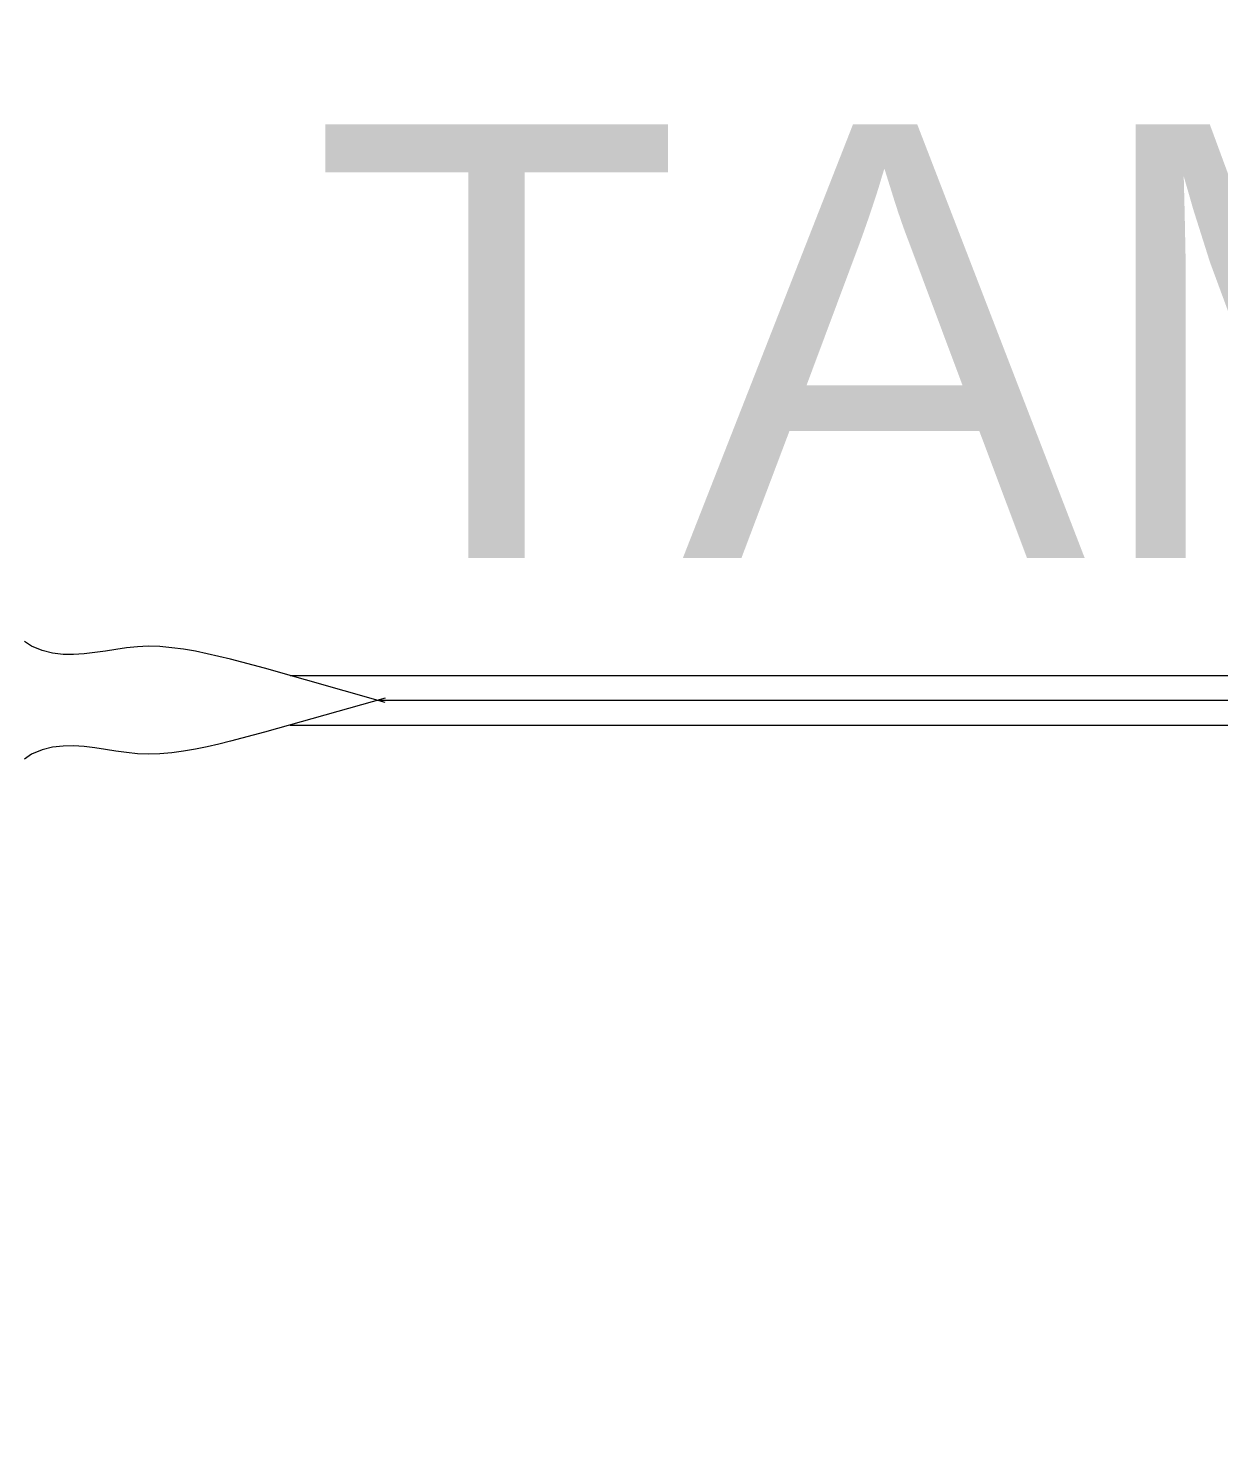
# Model space of a CAD drawing. Header units: centimetres. Extents: x -377343 to 693706, y 194584 to 813780.
# Drawn here: x 178783 to 178875.9, y 498772.4 to 498881.9 of the extents above; entities that cross this region are included whole.
import ezdxf

# ---------------------------------------------------------------- set-up
doc = ezdxf.new("R2010")
doc.units = ezdxf.units.CM
doc.layers.add('PIPA', color=11, linetype='Continuous')
doc.layers.add('TEXT', color=7, linetype='Continuous')
doc.styles.get("Standard").update_dxf_attribs({"font": 'arial.ttf'})

msp = doc.modelspace()

# ---------------------------------------------------------------- linework, layer by layer
at = {"layer": 'PIPA', "lineweight": 35, "extrusion": (0, 0.816497, 0.57735), "elevation": 193451.324}
msp.add_lwpolyline([(-421704.212, -325591.681), (-159560.265, -63447.734), (377343.333, -600351.331), (-158232.47, -1135927.133), (-693706.405, -600453.199), (-454216.825, -360963.619)], dxfattribs=at)
at = {"layer": 'TEXT', "color": 2, "linetype": 'Continuous', "lineweight": 13}
for p, q in [((178783.314, 498833.73), (178782.766, 498834.113)), ((178784.132, 498833.401), (178783.314, 498833.73)), ((178784.951, 498833.197), (178784.132, 498833.401)), ((178788.236, 498833.236), (178787.412, 498833.138)), ((178789.062, 498833.361), (178788.236, 498833.236)), ((178789.89, 498833.493), (178789.062, 498833.361)), ((178790.722, 498833.611), (178789.89, 498833.493)), ((178791.556, 498833.697), (178790.722, 498833.611)), ((178792.395, 498833.73), (178791.556, 498833.697)), ((178793.319, 498833.702), (178792.395, 498833.73)), ((178794.242, 498833.623), (178793.319, 498833.702)), ((178795.163, 498833.5), (178794.242, 498833.623)), ((178796.081, 498833.341), (178795.163, 498833.5)), ((178796.996, 498833.152), (178796.081, 498833.341)), ((178785.77, 498833.098), (178784.951, 498833.197)), ((178786.591, 498833.085), (178785.77, 498833.098)), ((178787.412, 498833.138), (178786.591, 498833.085)), ((178797.905, 498832.942), (178796.996, 498833.152)), ((178798.809, 498832.717), (178797.905, 498832.942)), ((178799.706, 498832.484), (178798.809, 498832.717)), ((178800.595, 498832.252), (178799.706, 498832.484)), ((178801.475, 498832.027), (178800.595, 498832.252)), ((178810.88, 498829.352), (178801.475, 498832.027)), ((178810.88, 498829.697), (178801.475, 498827.022)), ((178800.595, 498826.797), (178799.706, 498826.565)), ((178801.475, 498827.022), (178800.595, 498826.797)), ((178784.132, 498825.648), (178783.314, 498825.319)), ((178784.951, 498825.852), (178784.132, 498825.648)), ((178785.77, 498825.951), (178784.951, 498825.852)), ((178786.591, 498825.964), (178785.77, 498825.951)), ((178787.412, 498825.911), (178786.591, 498825.964)), ((178788.236, 498825.813), (178787.412, 498825.911)), ((178789.062, 498825.688), (178788.236, 498825.813)), ((178789.89, 498825.556), (178789.062, 498825.688)), ((178790.722, 498825.438), (178789.89, 498825.556)), ((178796.081, 498825.709), (178795.163, 498825.549)), ((178796.996, 498825.897), (178796.081, 498825.709)), ((178797.905, 498826.107), (178796.996, 498825.897)), ((178798.809, 498826.332), (178797.905, 498826.107)), ((178799.706, 498826.565), (178798.809, 498826.332)), ((178783.314, 498825.319), (178782.766, 498824.936)), ((178791.556, 498825.352), (178790.722, 498825.438)), ((178792.395, 498825.319), (178791.556, 498825.352)), ((178793.319, 498825.347), (178792.395, 498825.319)), ((178794.242, 498825.426), (178793.319, 498825.347)), ((178795.163, 498825.549), (178794.242, 498825.426))]:
    msp.add_line(p, q, dxfattribs=at)
at = {"layer": 'TEXT', "color": 2, "linetype": 'Continuous', "lineweight": 9}
for p, q in [((178803.47, 498831.46), (179182.401, 498831.46)), ((178803.47, 498827.59), (179182.401, 498827.59))]:
    msp.add_line(p, q, dxfattribs=at)
at = {"layer": 'TEXT', "color": 2, "linetype": 'Continuous', "lineweight": 15}
msp.add_line((178810.272, 498829.525), (179182.401, 498829.525), dxfattribs=at)

# ---------------------------------------------------------------- texts
at = {"layer": 'TEXT', "color": 2}
msp.add_text('TAMPAK S. KIRI  ', height=33.81255, dxfattribs=at).set_placement((178805.151, 498840.628))

doc.saveas('drawing.dxf')
